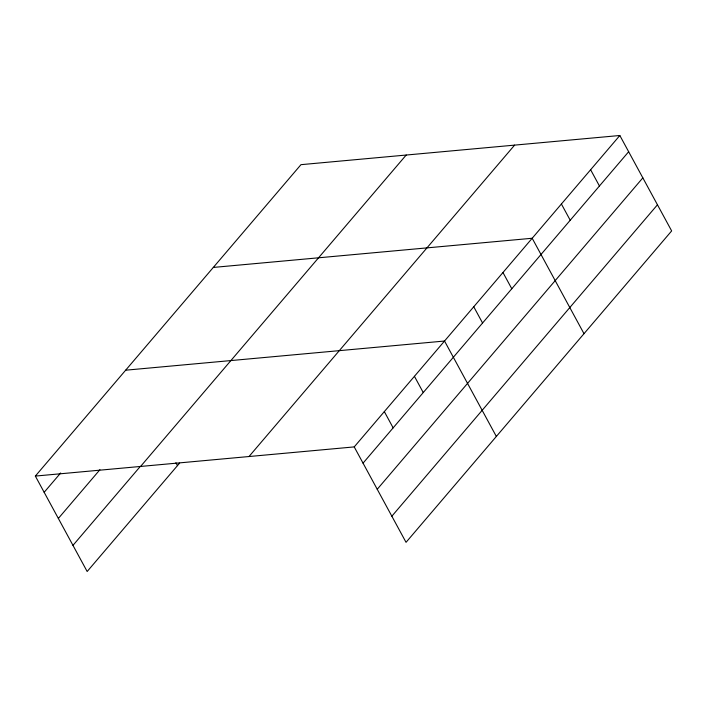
<?xml version="1.0" encoding="UTF-8"?>
<svg xmlns="http://www.w3.org/2000/svg" width="707" height="707" viewBox="0 0 707 707"><rect width="100%" height="100%" fill="white"/><g stroke="black" fill="none" stroke-linecap="round" stroke-linejoin="round"><path stroke-width="1.06" d="M35.35 476.076L300.961 164.669L619.836 135.497L671.65 230.924L406.039 542.331L354.225 446.904L35.35 476.076L87.164 571.503L179.605 463.12M44.161 492.311L60.652 472.983M58.354 518.443L99.926 469.704M72.971 545.371L140.348 466.381M140.578 466.452L406.189 155.045M248.997 456.536L514.608 145.121M354.225 446.904L619.836 135.497M363.045 463.147L628.656 151.731M377.229 489.279L642.84 177.864M391.855 516.198L657.457 204.791M213.311 267.432L532.185 238.259L584 333.686M125.66 370.194L444.535 341.03L496.349 436.449M590.619 169.751L599.439 185.985M561.402 204.005L570.222 220.239M502.969 272.513L511.788 288.756M473.752 306.776L482.572 323.011M414.435 376.318L423.246 392.553M384.334 411.615L393.145 427.85M175.893 462.723L177.466 465.621"/></g></svg>
